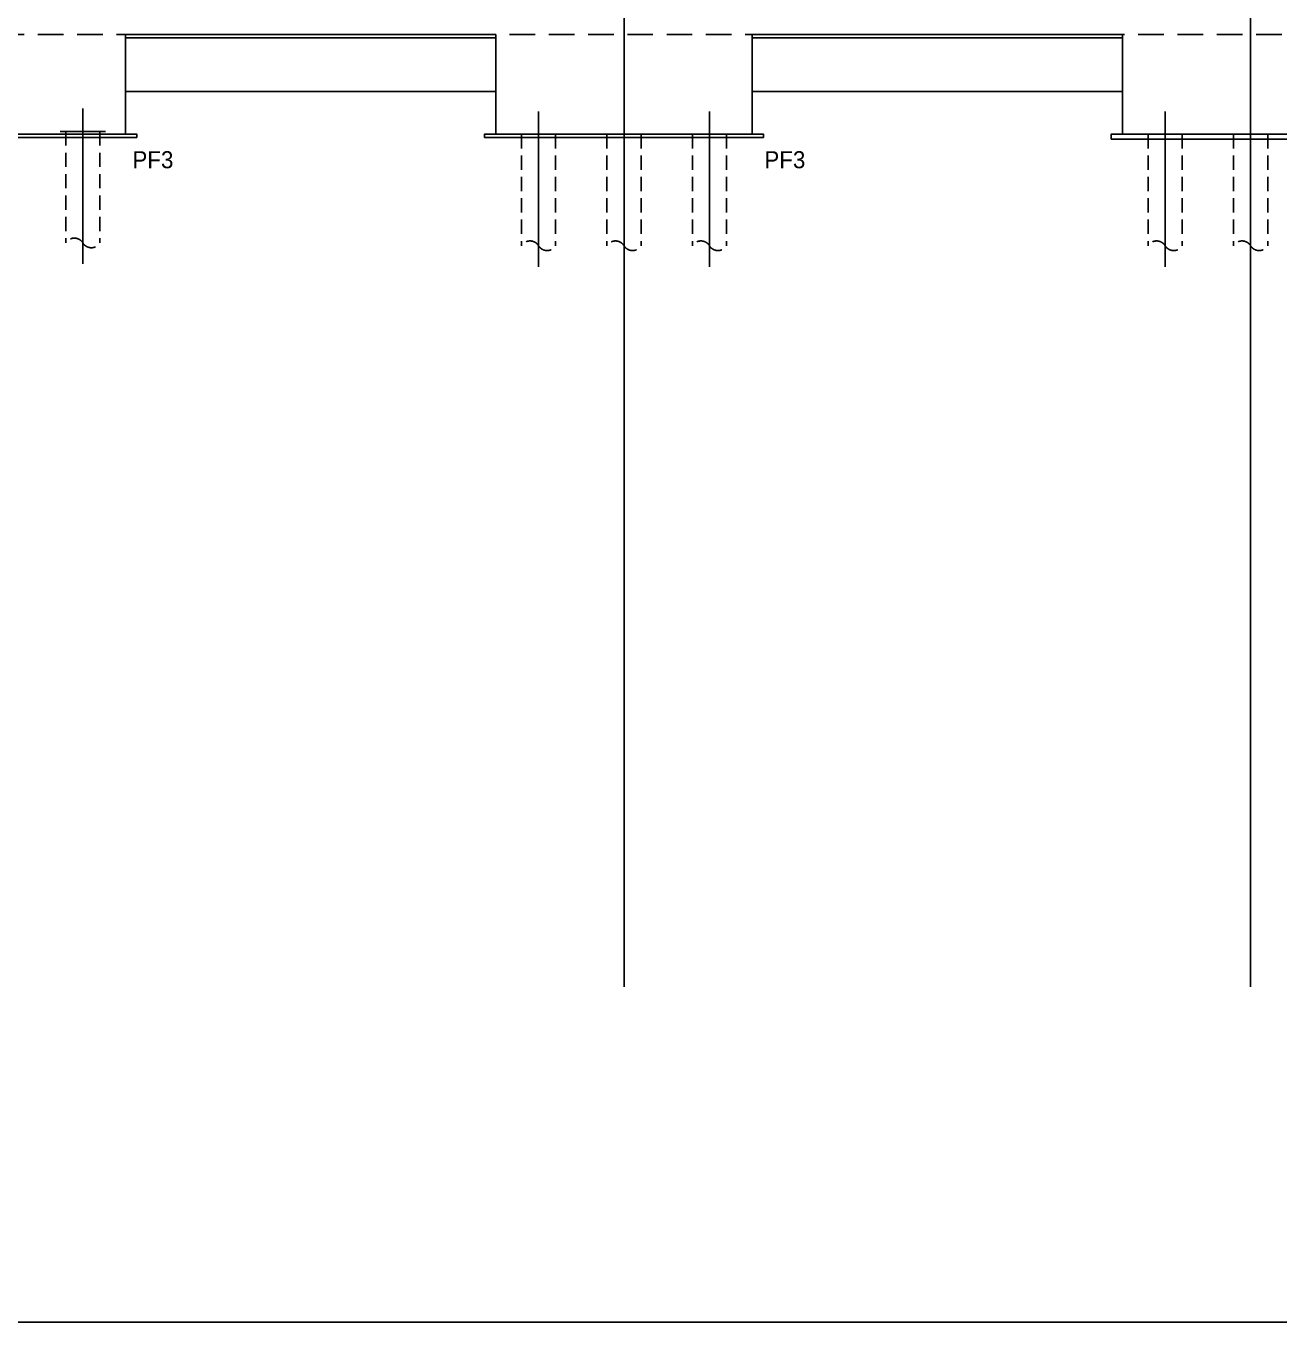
# Model space of a CAD drawing. Header units: millimetres. Extents: x 4754612 to 5801174, y 2368242 to 2777223.
# Drawn here: x 4985163 to 5007163, y 2554610 to 2577360 of the extents above; entities that cross this region are included whole.
import ezdxf
from ezdxf.enums import TextEntityAlignment as Align

# ---------------------------------------------------------------- set-up
doc = ezdxf.new("R2010")
doc.units = ezdxf.units.MM
doc.header["$LTSCALE"] = 1000
for name, pattern in [('03 단지-0902$0$HIDDEN', [0.375, 0.25, -0.125]), ('ACAD_ISO12W100', [21, 12, -3, 0, -3, 0, -3]), ('CEN', [6.2, 6, -0.1, 0, -0.1]), ('HID', [0.345, 0.225, -0.12])]:
    doc.linetypes.add(name, pattern=pattern)
doc.layers.get('DEFPOINTS').update_dxf_attribs({"color": 151})
for name, color, linetype in [('A-중심선', 10, 'CEN'), ('CON', 2, 'Continuous'), ('ELE-06', 6, 'Continuous'), ('ELE-4', 8, 'Continuous'), ('KZ_횡단_암선2', 8, 'ACAD_ISO12W100'), ('PILE', 1, 'Continuous')]:
    doc.layers.add(name, color=color, linetype=linetype)
doc.layers.add('Guide-line', color=151, linetype='Continuous', plot=False)
doc.styles.add('돋움', font='')
doc.styles.get('돋움').set_extended_font_data('Dotum')

# ---------------------------------------------------------------- blocks, each defined once
blk = doc.blocks.new('dbcbccbc')
at = {"layer": 'ELE-4', "linetype": '03 단지-0902$0$HIDDEN'}
for p, q in [((-300, 964), (-300, -995)), ((-300, 964), (300, 964)), ((300, 964), (300, -995))]:
    blk.add_line(p, q, dxfattribs=at)
for centre, start, end in [((-150, -1086), 31.406, 148.594), ((150, -903), 211.406, 328.594)]:
    blk.add_arc(centre, 176, start, end, dxfattribs=at)
at = {"layer": 'PILE'}
for p, q in [((0, -1364), (0, 1364)), ((400, 964), (-400, 964))]:
    blk.add_line(p, q, dxfattribs=at)

msp = doc.modelspace()

# ---------------------------------------------------------------- linework, layer by layer
at = {"layer": 'A-중심선', "ltscale": 5}
for p, q in [((4995663.3, 2560495.412), (4995663.3, 2645427.791)), ((5006663.3, 2560495.412), (5006663.3, 2645427.791))]:
    msp.add_line(p, q, dxfattribs=at)
at = {"layer": 'CON'}
for p, q in [((4993413.261, 2577209.621), (4986912.867, 2577209.621)), ((4986912.867, 2577209.621), (4986912.867, 2575459.621)), ((4993413.261, 2577209.621), (4993413.261, 2575459.621)), ((5004413.261, 2577209.621), (4997912.867, 2577209.621)), ((4997912.867, 2577209.621), (4997912.867, 2575459.621)), ((5004413.261, 2577209.621), (5004413.261, 2575459.621)), ((4982413.261, 2575459.621), (4986912.867, 2575459.621)), ((4993413.261, 2575459.621), (4997912.867, 2575459.621)), ((5004413.261, 2575459.621), (5008912.867, 2575459.621))]:
    msp.add_line(p, q, dxfattribs=at)
at = {"layer": 'CON', "color": 5}
for p, q in [((4986912.867, 2576209.621), (4993413.261, 2576209.621)), ((4997912.867, 2576209.621), (5004413.261, 2576209.621))]:
    msp.add_line(p, q, dxfattribs=at)
at = {"layer": 'ELE-06'}
for p, q in [((4986912.867, 2577149.621), (4993413.261, 2577149.621)), ((4997912.867, 2577149.621), (5004413.261, 2577149.621)), ((4982213.261, 2575399.621), (4987112.867, 2575399.621)), ((4993213.261, 2575399.621), (4998112.867, 2575399.621)), ((5004213.261, 2575374.621), (5009112.867, 2575374.621))]:
    msp.add_line(p, q, dxfattribs=at)
for points in [[(4987112.867, 2575399.621), (4987112.867, 2575459.621), (4986912.867, 2575459.621)], [(4993413.261, 2575459.621), (4993213.261, 2575459.621), (4993213.261, 2575399.621)], [(4998112.867, 2575399.621), (4998112.867, 2575459.621), (4997912.867, 2575459.621)], [(5004413.261, 2575459.621), (5004213.261, 2575459.621), (5004213.261, 2575374.621)]]:
    msp.add_lwpolyline(points, dxfattribs=at)
at = {"layer": 'Guide-line'}
msp.add_line((4884726.578, 2554609.603), (5174610.081, 2554609.603), dxfattribs=at)
at = {"layer": 'KZ_횡단_암선2', "linetype": 'HID', "ltscale": 2}
msp.add_line((5096912.056, 2577209.621), (4921913.3, 2577209.621), dxfattribs=at)

# ---------------------------------------------------------------- block references
at = {"layer": 'ELE-4'}
for p in [(4986163.135, 2574545.454), (4994163.3, 2574495.454), (4995663.3, 2574495.454), (4997163.3, 2574495.454), (5005163.135, 2574495.454), (5006663.135, 2574495.454)]:
    msp.add_blockref('dbcbccbc', p, dxfattribs=at)

# ---------------------------------------------------------------- texts
at = {"layer": 'DEFPOINTS', "style": '돋움'}
for p in [(4987392.89, 2575011.194), (4998486.964, 2575011.194)]:
    msp.add_text('PF3', height=300, dxfattribs=at).set_placement(p, align=Align.MIDDLE_CENTER)

doc.saveas('drawing.dxf')
